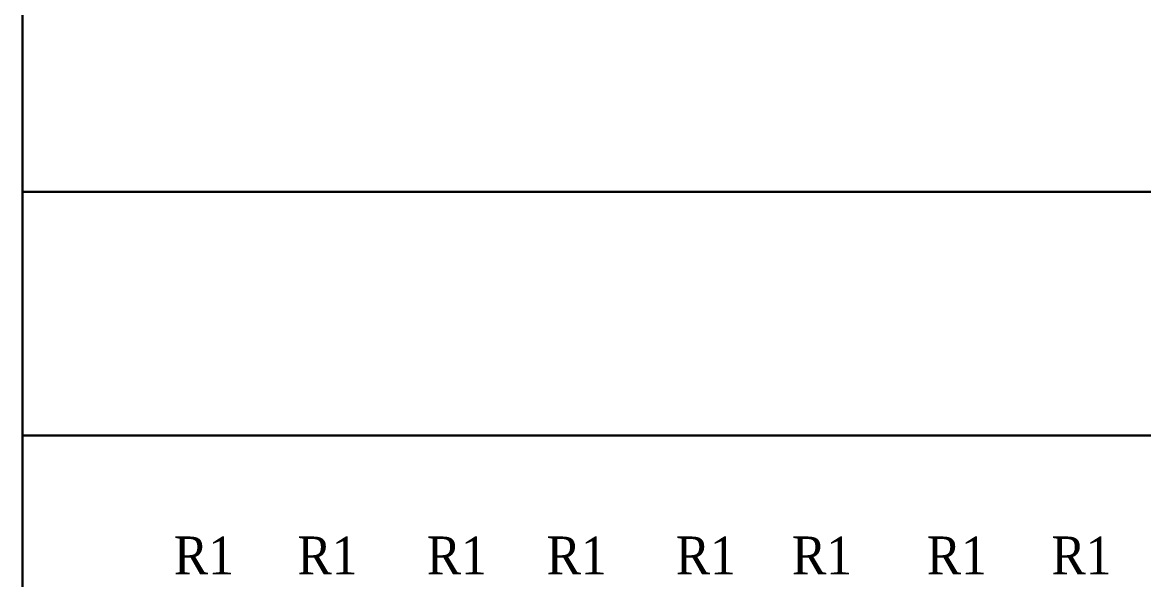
# Model space of a CAD drawing. Header units: inches. Extents: x 187 to 137830, y 99 to 66837.
# Drawn here: x 3729.2 to 3936.5, y 27612.9 to 27715.9 of the extents above; entities that cross this region are included whole.
import ezdxf

# ---------------------------------------------------------------- set-up
doc = ezdxf.new("R2010")
doc.units = ezdxf.units.IN
doc.header["$MEASUREMENT"] = 0
doc.layers.add('mang', color=4, linetype='Continuous')
doc.layers.add('NETCHINH', color=7, linetype='Continuous', lineweight=30)
doc.styles.add('HOATBF.shx', font='', dxfattribs={"width": 0.9})
doc.styles.get('HOATBF.shx').set_extended_font_data('.VnAvant')

msp = doc.modelspace()

# ---------------------------------------------------------------- linework, layer by layer
at = {"layer": 'NETCHINH', "color": 5}
for p, q in [((3729.19, 27365.37), (3729.19, 28055.14)), ((3729.19, 27684.57), (3985.09, 27684.57)), ((3729.19, 27639.57), (3985.09, 27639.57))]:
    msp.add_line(p, q, dxfattribs=at)

# ---------------------------------------------------------------- texts
at = {"layer": 'mang', "color": 0, "char_height": 7, "width": 21.3239, "attachment_point": 1, "style": 'HOATBF.shx'}
for insert in [(3757.19, 27620.89), (3780.04, 27620.89), (3803.94, 27620.89), (3826.1, 27620.89), (3849.99, 27620.89), (3871.46, 27620.89), (3896.39, 27620.89), (3919.42, 27620.89)]:
    msp.add_mtext('{\\fTimes New Roman|b0|i0|c0|p18;\\C1;R1}', dxfattribs=dict(at, insert=insert))

doc.saveas('drawing.dxf')
